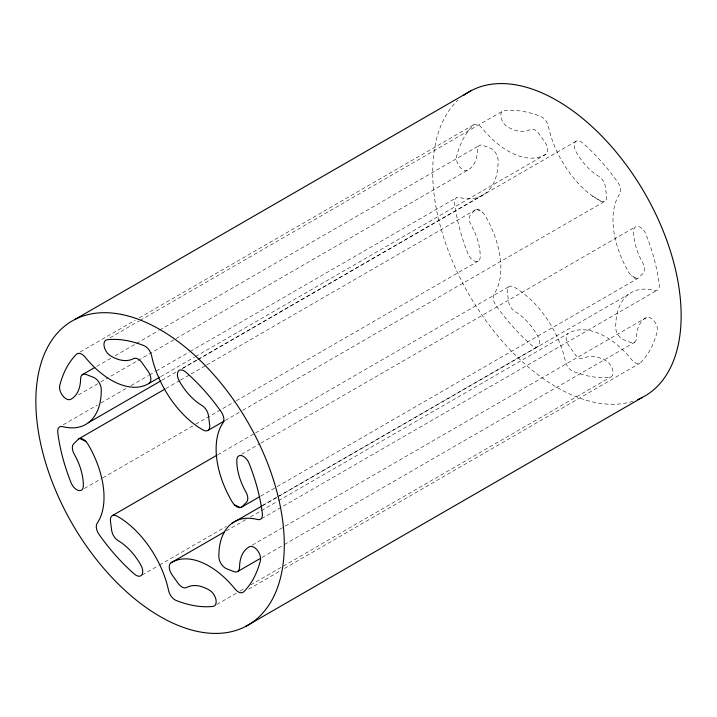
<?xml version="1.0" encoding="UTF-8"?>
<svg xmlns="http://www.w3.org/2000/svg" width="717" height="717" viewBox="0 0 717 717"><rect width="100%" height="100%" fill="white"/><g stroke="black" fill="none" stroke-linecap="round" stroke-linejoin="round"><path stroke-width="0.54" stroke-dasharray="3.58 2.69" d="M278.546 500.69L567.963 333.602A9.357 5.404 60 0 0 568.85 345.621L574.962 354.234A9.357 5.404 60 0 0 583.459 358.401A45.305 26.162 60 0 1 606.582 361.216A9.357 5.404 60 0 1 612.829 370.519A9.357 5.404 60 0 1 609.808 377.276A146.447 84.552 60 0 1 572.838 371.281A9.357 5.404 60 0 1 565.444 361.485A74.541 43.038 60 0 0 513.731 286.908A9.357 5.404 60 0 0 507.313 292.061L508.514 301.346A9.357 5.404 60 0 0 514.976 311.483A45.305 26.162 60 0 1 537.777 336.085A9.357 5.404 60 0 1 538.709 345.746A9.357 5.404 60 0 1 531.369 345.056A146.447 84.552 60 0 1 495.823 305.2A9.357 5.404 60 0 1 493.977 294.194A74.541 43.038 60 0 0 484.8 215.037L482.693 212.25A9.357 5.404 60 0 0 476.653 209.382L474.833 210.314L470.433 214.831A9.357 5.404 60 0 0 471.069 225.004A45.305 26.162 60 0 1 480.193 256.973A9.357 5.404 60 0 1 475.263 261.346A9.357 5.404 60 0 1 467.896 253.603A146.447 84.552 60 0 1 454.605 203.234A9.357 5.404 60 0 1 459.382 197.462A74.541 43.038 60 0 0 498.118 160.106A9.357 5.404 60 0 0 490.446 148.267L483.007 145.363A9.357 5.404 60 0 0 477.459 149.611A45.305 26.162 60 0 1 467.556 170.234L108.455 377.563M277.147 486.628L638.193 278.178L643.427 273.052A9.357 5.404 60 0 0 642.791 262.879A45.305 26.162 60 0 1 633.658 230.901A9.357 5.404 60 0 1 638.596 226.536A9.357 5.404 60 0 1 645.954 234.271A146.447 84.552 60 0 1 659.255 284.64A9.357 5.404 60 0 1 654.469 290.421A74.541 43.038 60 0 0 615.733 327.777A9.357 5.404 60 0 0 623.405 339.616L630.843 342.511A9.357 5.404 60 0 0 636.4 338.263A45.305 26.162 60 0 1 646.295 317.649A9.357 5.404 60 0 1 654.2 321.135A9.357 5.404 60 0 1 657.274 331.388A146.447 84.552 60 0 1 640.532 362.766A9.357 5.404 60 0 1 631.919 359.925A74.541 43.038 60 0 0 567.963 333.602M80.17 351.975L135.343 320.123M139.215 317.891L474.116 124.534M110.077 337.743L139.116 320.983M140.084 320.418L503.056 110.857M96.723 366.378L111.243 357.998M115.114 355.757L135.441 344.026M136.409 343.47L158.672 330.618M159.64 330.053L479.055 145.641M78.449 394.888L99.744 382.591M100.712 382.036L107.487 378.119M63.347 424.706L97.225 405.141M101.097 402.909L127.232 387.816M131.103 385.585L148.527 375.529M149.495 374.964L155.302 371.612M156.27 371.056L189.18 352.056M190.148 351.5L456.326 197.82M160.653 376.694L194.531 357.138M195.499 356.573L545.888 154.28A9.357 5.404 60 0 0 545.001 142.262L538.888 133.649A9.357 5.395 60 0 0 530.401 129.481A45.305 26.162 60 0 1 507.269 126.667A9.357 5.404 60 0 1 501.022 117.364A9.357 5.404 60 0 1 504.042 110.606A146.447 84.552 60 0 1 541.012 116.593A9.357 5.404 60 0 1 548.406 126.389A74.541 43.038 60 0 0 592.421 196.019L601.375 201.531A9.357 5.404 60 0 0 606.546 195.822L605.336 186.537A9.357 5.404 60 0 0 598.883 176.391A45.314 26.162 60 0 1 576.074 151.798A9.357 5.404 60 0 1 575.142 142.127A9.357 5.404 60 0 1 582.491 142.817A146.447 84.552 60 0 1 618.027 182.674A9.357 5.404 60 0 1 619.873 193.689A74.541 43.038 60 0 0 629.06 272.836L631.157 275.633L637.198 278.501L638.193 278.178M161.89 380.27L176.409 371.89M182.217 368.538L196.736 360.149M197.704 359.593L485.176 193.617M182.871 368.278L197.39 359.898M198.358 359.342L575.85 141.392M165.923 388.524L179.474 380.7M180.442 380.144L190.122 374.552M191.089 373.996L205.609 365.616M206.577 365.052L475.667 209.696M84.427 488.465L101.85 478.4M102.818 477.845L194.764 424.76M195.732 424.195L235.418 401.287M236.386 400.722L478.373 261.015M225.228 420.458L241.683 410.958M242.651 410.393L604.664 201.387M217.843 454.695L254.625 433.462M255.593 432.898L509.187 286.486M241.53 454.309L259.921 443.689M260.889 443.133L635.477 226.859M260.692 496.128L276.179 487.184M142.118 575.043L158.574 565.543M159.541 564.987L226.33 526.43M262.144 505.754L276.663 497.365M277.631 496.809L538.001 346.481M262.798 505.494L628.675 294.257M226.285 530.867L245.644 519.691M250.484 516.894L277.587 501.255M261.642 518.624L657.525 290.062M252.348 545.09L284.291 526.645M285.258 526.09L646.295 317.649M262.144 557.387L283.439 545.099M284.407 544.535L634.796 342.242M216.848 604.467L236.207 593.291M240.078 591.05L244.918 588.254M250.726 584.902L610.794 377.017M248.691 589.114L280.634 570.678M284.506 568.438L639.734 363.349M476.653 209.382L482.693 212.25M592.421 196.019L601.375 201.531M632.968 401.269A175.674 101.429 60 0 1 469.536 295.422A175.674 101.429 60 0 1 457.93 100.138M467.556 170.234A9.357 5.404 60 0 1 459.651 166.747A9.357 5.404 60 0 1 456.577 156.485A146.447 84.552 60 0 1 473.319 125.116A9.357 5.404 60 0 1 481.932 127.958A74.541 43.038 60 0 0 545.888 154.28M637.198 278.501A9.357 5.404 60 0 1 631.157 275.633"/><path stroke-width="1.08" d="M164.955 389.08L78.807 438.822L73.573 443.948A9.357 5.404 60 0 0 74.209 454.121A45.305 26.162 60 0 1 83.342 486.099A9.357 5.404 60 0 1 78.404 490.464A9.357 5.404 60 0 1 71.046 482.729A146.447 84.552 60 0 1 57.745 432.36A9.357 5.404 60 0 1 62.531 426.579A74.541 43.038 60 0 0 101.267 389.223A9.357 5.404 60 0 0 93.595 377.384L86.157 374.489A9.357 5.404 60 0 0 80.6 378.737A45.305 26.162 60 0 1 70.705 399.351A9.357 5.404 60 0 1 62.8 395.865A9.357 5.404 60 0 1 59.726 385.612A146.447 84.552 60 0 1 76.468 354.234A9.357 5.404 60 0 1 85.081 357.075A74.541 43.038 60 0 0 149.037 383.398L159.685 377.25M149.037 383.398A9.357 5.404 60 0 0 148.15 371.379L142.038 362.766A9.357 5.395 60 0 0 133.541 358.599A45.305 26.162 60 0 1 110.418 355.784A9.357 5.404 60 0 1 104.171 346.481A9.357 5.404 60 0 1 107.191 339.724A146.447 84.552 60 0 1 144.162 345.719A9.357 5.404 60 0 1 151.556 355.515A74.541 43.038 60 0 0 203.27 430.101A9.357 5.404 60 0 0 209.687 424.939L208.486 415.654A9.357 5.404 60 0 0 202.024 405.517A45.305 26.162 60 0 1 179.223 380.915A9.357 5.404 60 0 1 178.291 371.254A9.357 5.404 60 0 1 185.631 371.944A146.447 84.552 60 0 1 221.177 411.791A9.357 5.404 60 0 1 223.023 422.806A74.541 43.038 60 0 0 232.2 501.963L234.307 504.75A9.357 5.404 60 0 0 240.347 507.618L242.167 506.686L246.567 502.169A9.357 5.404 60 0 0 245.931 491.996A45.305 26.162 60 0 1 236.807 460.027A9.357 5.404 60 0 1 241.737 455.653A9.357 5.404 60 0 1 249.104 463.397A146.447 84.552 60 0 1 262.395 513.766A9.357 5.404 60 0 1 257.618 519.538A74.541 43.038 60 0 0 218.882 556.894A9.357 5.404 60 0 0 226.554 568.733L233.993 571.637A9.357 5.404 60 0 0 239.541 567.389A45.305 26.162 60 0 1 249.444 546.766A9.357 5.404 60 0 1 257.349 550.253A9.357 5.404 60 0 1 260.423 560.515A146.447 84.552 60 0 1 243.681 591.884A9.357 5.404 60 0 1 235.068 589.042A74.541 43.038 60 0 0 171.112 562.72A9.357 5.404 60 0 0 171.999 574.738L178.112 583.351A9.357 5.404 60 0 0 186.599 587.519A45.305 26.162 60 0 1 209.731 590.333A9.357 5.404 60 0 1 215.978 599.636A9.357 5.404 60 0 1 212.958 606.403A146.447 84.552 60 0 1 175.988 600.398A9.357 5.404 60 0 1 168.594 590.611A74.541 43.038 60 0 0 116.871 516.025A9.357 5.404 60 0 0 110.454 521.178L111.664 530.463A9.357 5.404 60 0 0 118.117 540.609A45.305 26.162 60 0 1 140.926 565.202A9.357 5.404 60 0 1 141.858 574.873A9.357 5.404 60 0 1 134.509 574.183A146.447 84.552 60 0 1 98.973 534.326A9.357 5.404 60 0 1 97.127 523.311A74.541 43.038 60 0 0 87.94 444.164L85.843 441.367L79.802 438.499L78.807 438.822M74.487 319.683L471.338 90.557M82.204 374.758L94.787 367.498M88.325 422.743L160.922 380.826M207.813 430.514L224.26 421.013M112.336 515.613L216.875 455.25M241.333 507.304L259.724 496.684M231.824 523.383L261.83 506.059M171.112 562.72L224.349 531.987M237.945 571.359L260.208 558.507M245.662 626.434A175.674 101.429 60 0 0 195.257 355.802A175.674 101.429 60 0 0 39.31 436.94A175.674 101.429 60 0 0 245.662 626.434L642.513 397.317M234.307 504.75L240.347 507.618M463.496 95.469A175.674 101.429 60 0 1 645.21 193.993A175.674 101.429 60 0 1 637.843 399.494M79.802 438.499A9.357 5.404 60 0 1 85.843 441.367"/></g></svg>
